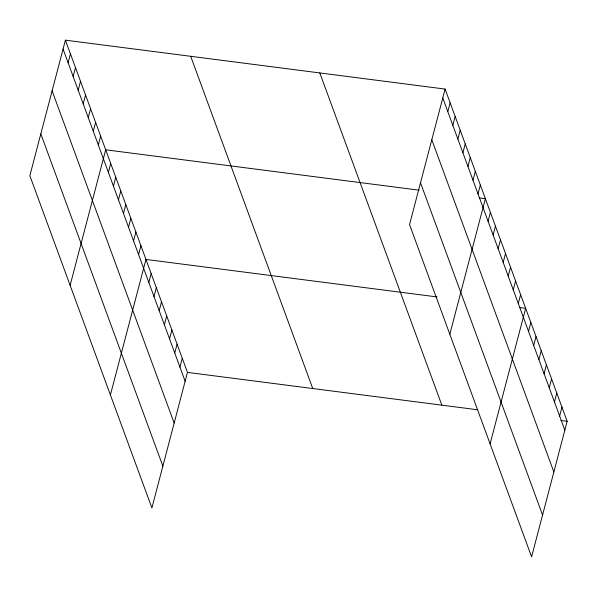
<?xml version="1.0" encoding="UTF-8"?>
<svg xmlns="http://www.w3.org/2000/svg" width="597" height="597" viewBox="0 0 597 597"><rect width="100%" height="100%" fill="white"/><g stroke="black" fill="none" stroke-linecap="round" stroke-linejoin="round"><path stroke-width="0.9" d="M65.409 40.163L29.85 175.697L151.899 507.92L187.458 372.394L65.409 40.163L445.101 89.08L567.15 421.303L531.591 556.837L409.542 224.606L445.101 89.08M68.11 62.745L70.439 53.872M73.147 76.453L75.476 67.573M78.177 90.154L80.513 81.282M83.214 103.863L85.543 94.983M88.252 117.564L90.58 108.684M93.281 131.273L95.61 122.392M98.318 144.974L100.647 136.094M70.125 285.329L105.684 149.802L419.146 190.182M108.385 172.384L110.714 163.503M113.423 186.085L115.751 177.212M118.46 199.794L120.788 190.913M123.489 213.495L125.818 204.614M128.527 227.203L130.855 218.323M133.564 240.904L135.892 232.024M138.594 254.613L140.922 245.733M110.4 394.968L145.959 259.434L437.049 296.933M148.817 282.433L151.145 273.553M154.004 296.552L156.332 287.672M159.19 310.671L161.518 301.791M164.376 324.79L166.705 315.917M169.563 338.909L171.891 330.037M174.749 353.028L177.085 344.156M179.943 367.155L182.272 358.275M447.802 111.661L450.131 102.781M452.839 125.363L455.168 116.49M457.877 139.071L460.205 130.191M462.906 152.772L465.235 143.892M467.944 166.481L470.272 157.601M472.981 180.182L475.309 171.302M478.01 193.891L480.339 185.01M449.817 334.245L485.376 198.711L479.107 197.905M488.085 221.293L490.413 212.42M493.115 235.002L495.443 226.121M498.152 248.703L500.48 239.822M503.181 262.411L505.517 253.531M508.219 276.113L510.547 267.232M513.256 289.821L515.584 280.941M518.286 303.522L520.621 294.642M490.1 443.877L525.651 308.35L519.39 307.537M528.509 331.342L530.837 322.47M533.696 345.469L536.024 336.589M538.882 359.588L541.218 350.708M544.068 373.707L546.404 364.827M549.262 387.826L551.591 378.946M554.449 401.945L556.777 393.065M559.635 416.064L561.964 407.184M187.458 372.394L477.652 409.773M560.881 420.497L567.15 421.303M442.773 97.953L564.822 430.183M431.803 139.75L553.859 471.981M420.512 182.809L542.561 515.039M319.798 72.938L441.855 405.162M190.704 56.305L312.753 388.535M63.073 49.044L185.13 381.274M52.111 90.841L174.16 423.064M40.812 133.9L162.862 466.13"/></g></svg>
